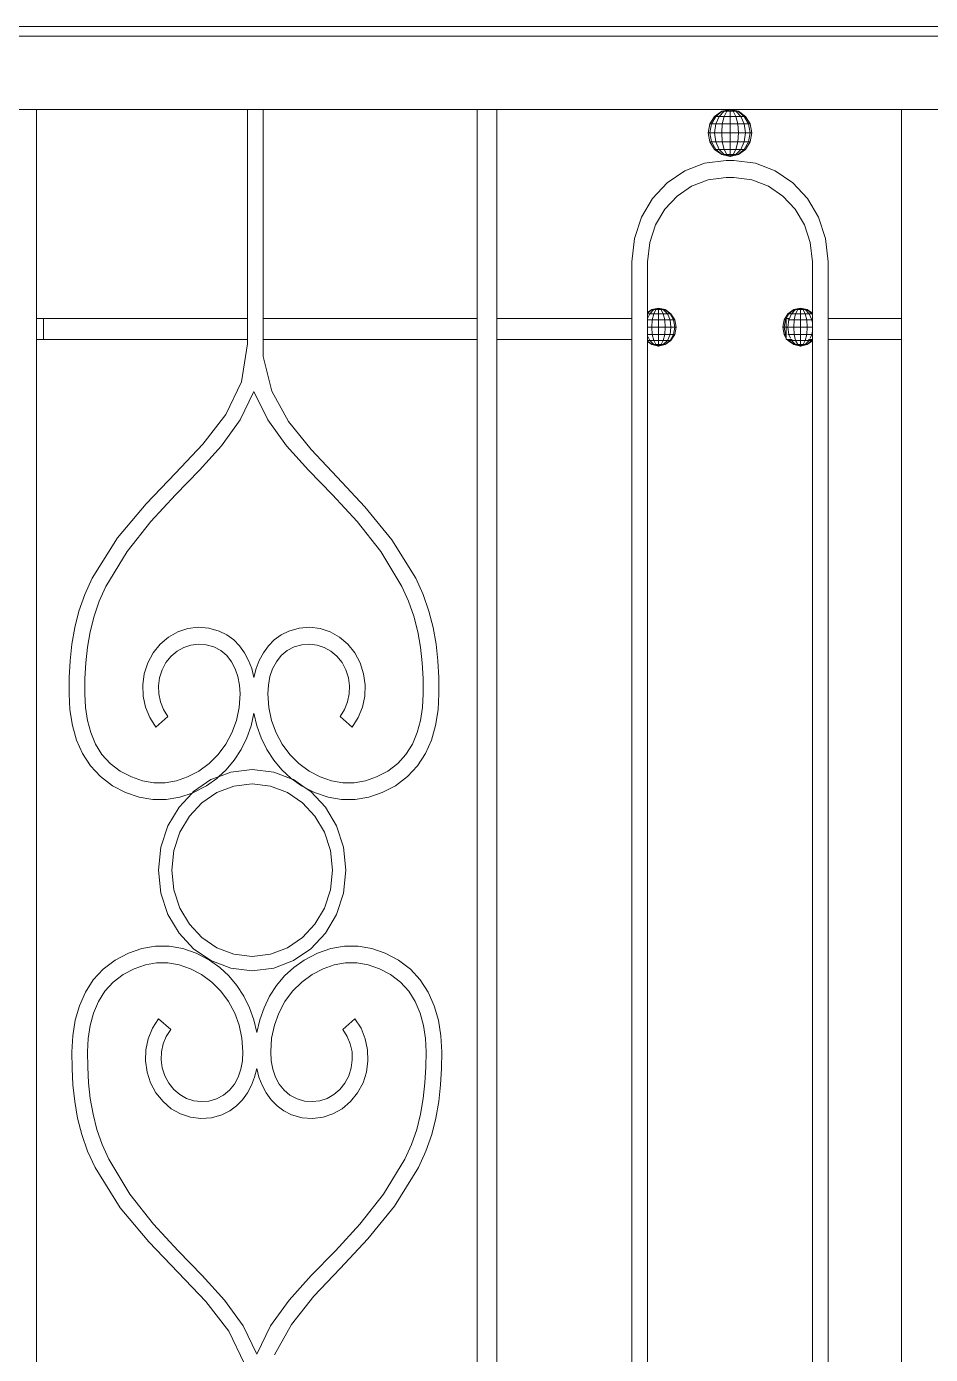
# Model space of a CAD drawing. Header units: millimetres. Extents: x 1832547 to 2001569, y -558009 to -417808.
# Drawn here: x 1983640 to 1984076, y -523340 to -522700 of the extents above; entities that cross this region are included whole.
import ezdxf

# ---------------------------------------------------------------- set-up
doc = ezdxf.new("R2010")
doc.units = ezdxf.units.MM
doc.header["$MEASUREMENT"] = 0
doc.layers.add('CA_manh 08', color=8, linetype='CONTINUOUS', lineweight=9)

msp = doc.modelspace()

# ---------------------------------------------------------------- linework, layer by layer
at = {"layer": 'CA_manh 08'}
for p, q in [((1984751.69, -522700.23), (1983399.41, -522700.23)), ((1983399.41, -522704.81), (1984751.69, -522704.81)), ((1983399.41, -522740.23), (1983974.33, -522740.23)), ((1983644.34, -522740.23), (1983634.88, -522740.23)), ((1983644.34, -522740.23), (1983644.34, -522841)), ((1983746.19, -522740.23), (1983644.34, -522740.23)), ((1983746.19, -522841), (1983746.19, -522740.23)), ((1983753.76, -522740.23), (1983746.19, -522740.23)), ((1983856.96, -522740.23), (1983753.76, -522740.23)), ((1983753.76, -522740.23), (1983753.76, -522841)), ((1983856.96, -522740.23), (1983866.42, -522740.23)), ((1983856.96, -522841), (1983856.96, -522740.23)), ((1983978.88, -522740.23), (1983866.42, -522740.23)), ((1983866.42, -522740.23), (1983866.42, -522841)), ((1983971.44, -522743.53), (1983974.86, -522741.09)), ((1983972.01, -522743.53), (1983975.16, -522741.09)), ((1983973.62, -522743.53), (1983976.03, -522741.09)), ((1983974.86, -522741.09), (1983978.88, -522740.23)), ((1983974.86, -522741.09), (1983975.16, -522741.09)), ((1983975.16, -522741.09), (1983978.88, -522740.23)), ((1983975.16, -522741.09), (1983976.03, -522741.09)), ((1983976.03, -522741.09), (1983978.88, -522740.23)), ((1983976.03, -522741.09), (1983977.34, -522741.09)), ((1983976.03, -522743.53), (1983977.34, -522741.09)), ((1983977.34, -522741.09), (1983978.88, -522740.23)), ((1983977.34, -522741.09), (1983978.88, -522741.09)), ((1983978.88, -522740.23), (1983978.88, -522741.09)), ((1983980.42, -522741.09), (1983978.88, -522740.23)), ((1983981.73, -522741.09), (1983978.88, -522740.23)), ((1983982.6, -522741.09), (1983978.88, -522740.23)), ((1983982.9, -522741.09), (1983978.88, -522740.23)), ((1984061.59, -522740.23), (1983978.88, -522740.23)), ((1983978.88, -522741.09), (1983980.42, -522741.09)), ((1983978.88, -522741.09), (1983978.88, -522743.53)), ((1983980.42, -522741.09), (1983981.73, -522741.09)), ((1983981.73, -522743.53), (1983980.42, -522741.09)), ((1983981.73, -522741.09), (1983982.6, -522741.09)), ((1983984.14, -522743.53), (1983981.73, -522741.09)), ((1983982.6, -522741.09), (1983982.9, -522741.09)), ((1983985.75, -522743.53), (1983982.6, -522741.09)), ((1983986.32, -522743.53), (1983982.9, -522741.09)), ((1984061.59, -522841), (1984061.59, -522740.23)), ((1984061.59, -522740.23), (1984089.51, -522740.23)), ((1983968.36, -522751.52), (1983969.17, -522747.2)), ((1983969.17, -522747.2), (1983971.44, -522743.53)), ((1983969.17, -522747.2), (1983969.9, -522747.2)), ((1983969.17, -522751.52), (1983969.9, -522747.2)), ((1983969.9, -522747.2), (1983972.01, -522743.53)), ((1983969.9, -522747.2), (1983972.01, -522747.2)), ((1983971.44, -522743.53), (1983972.01, -522743.53)), ((1983971.44, -522751.52), (1983972.01, -522747.2)), ((1983972.01, -522743.53), (1983973.62, -522743.53)), ((1983972.01, -522747.2), (1983973.62, -522743.53)), ((1983972.01, -522747.2), (1983975.16, -522747.2)), ((1983973.62, -522743.53), (1983976.03, -522743.53)), ((1983974.86, -522751.52), (1983975.16, -522747.2)), ((1983975.16, -522747.2), (1983976.03, -522743.53)), ((1983975.16, -522747.2), (1983978.88, -522747.2)), ((1983976.03, -522743.53), (1983978.88, -522743.53)), ((1983978.88, -522743.53), (1983981.73, -522743.53)), ((1983978.88, -522743.53), (1983978.88, -522747.2)), ((1983978.88, -522747.2), (1983982.6, -522747.2)), ((1983978.88, -522747.2), (1983978.88, -522751.52)), ((1983981.73, -522743.53), (1983984.14, -522743.53)), ((1983982.6, -522747.2), (1983981.73, -522743.53)), ((1983982.6, -522747.2), (1983985.75, -522747.2)), ((1983982.9, -522751.52), (1983982.6, -522747.2)), ((1983984.14, -522743.53), (1983985.75, -522743.53)), ((1983985.75, -522747.2), (1983984.14, -522743.53)), ((1983985.75, -522743.53), (1983986.32, -522743.53)), ((1983987.86, -522747.2), (1983985.75, -522743.53)), ((1983985.75, -522747.2), (1983987.86, -522747.2)), ((1983986.32, -522751.52), (1983985.75, -522747.2)), ((1983988.6, -522747.2), (1983986.32, -522743.53)), ((1983987.86, -522747.2), (1983988.6, -522747.2)), ((1983988.6, -522751.52), (1983987.86, -522747.2)), ((1983989.4, -522751.52), (1983988.6, -522747.2)), ((1983968.36, -522751.52), (1983969.17, -522751.52)), ((1983969.17, -522755.84), (1983968.36, -522751.52)), ((1983969.17, -522751.52), (1983971.44, -522751.52)), ((1983969.9, -522755.84), (1983969.17, -522751.52)), ((1983971.44, -522751.52), (1983974.86, -522751.52)), ((1983972.01, -522755.84), (1983971.44, -522751.52)), ((1983974.86, -522751.52), (1983978.88, -522751.52)), ((1983975.16, -522755.84), (1983974.86, -522751.52)), ((1983978.88, -522751.52), (1983982.9, -522751.52)), ((1983978.88, -522751.52), (1983978.88, -522755.84)), ((1983982.6, -522755.84), (1983982.9, -522751.52)), ((1983982.9, -522751.52), (1983986.32, -522751.52)), ((1983985.75, -522755.84), (1983986.32, -522751.52)), ((1983986.32, -522751.52), (1983988.6, -522751.52)), ((1983987.86, -522755.84), (1983988.6, -522751.52)), ((1983988.6, -522751.52), (1983989.4, -522751.52)), ((1983988.6, -522755.84), (1983989.4, -522751.52)), ((1983969.17, -522755.84), (1983969.9, -522755.84)), ((1983971.44, -522759.51), (1983969.17, -522755.84)), ((1983969.9, -522755.84), (1983972.01, -522755.84)), ((1983972.01, -522759.51), (1983969.9, -522755.84)), ((1983972.01, -522759.51), (1983971.44, -522759.51)), ((1983974.86, -522761.96), (1983971.44, -522759.51)), ((1983972.01, -522755.84), (1983975.16, -522755.84)), ((1983973.62, -522759.51), (1983972.01, -522755.84)), ((1983972.01, -522759.51), (1983973.62, -522759.51)), ((1983975.16, -522761.96), (1983972.01, -522759.51)), ((1983973.62, -522759.51), (1983976.03, -522759.51)), ((1983976.03, -522761.96), (1983973.62, -522759.51)), ((1983975.16, -522755.84), (1983978.88, -522755.84)), ((1983976.03, -522759.51), (1983975.16, -522755.84)), ((1983976.03, -522759.51), (1983978.88, -522759.51)), ((1983977.34, -522761.96), (1983976.03, -522759.51)), ((1983978.88, -522755.84), (1983982.6, -522755.84)), ((1983978.88, -522755.84), (1983978.88, -522759.51)), ((1983978.88, -522759.51), (1983981.73, -522759.51)), ((1983978.88, -522759.51), (1983978.88, -522761.96)), ((1983980.42, -522761.96), (1983981.73, -522759.51)), ((1983981.73, -522759.51), (1983982.6, -522755.84)), ((1983981.73, -522759.51), (1983984.14, -522759.51)), ((1983981.73, -522761.96), (1983984.14, -522759.51)), ((1983982.6, -522755.84), (1983985.75, -522755.84)), ((1983982.6, -522761.96), (1983985.75, -522759.51)), ((1983982.9, -522761.96), (1983986.32, -522759.51)), ((1983984.14, -522759.51), (1983985.75, -522755.84)), ((1983984.14, -522759.51), (1983985.75, -522759.51)), ((1983985.75, -522755.84), (1983987.86, -522755.84)), ((1983985.75, -522759.51), (1983987.86, -522755.84)), ((1983985.75, -522759.51), (1983986.32, -522759.51)), ((1983986.32, -522759.51), (1983988.6, -522755.84)), ((1983987.86, -522755.84), (1983988.6, -522755.84)), ((1983957.03, -522769.81), (1983966.58, -522766.14)), ((1983966.58, -522766.14), (1983976.98, -522764.85)), ((1983974.86, -522761.96), (1983975.16, -522761.96)), ((1983978.88, -522762.82), (1983974.86, -522761.96)), ((1983975.16, -522761.96), (1983976.03, -522761.96)), ((1983978.88, -522762.82), (1983975.16, -522761.96)), ((1983976.03, -522761.96), (1983977.34, -522761.96)), ((1983978.88, -522762.82), (1983976.03, -522761.96)), ((1983976.98, -522764.85), (1983980.77, -522764.85)), ((1983977.34, -522761.96), (1983978.88, -522761.96)), ((1983978.88, -522762.82), (1983977.34, -522761.96)), ((1983978.88, -522761.96), (1983980.42, -522761.96)), ((1983978.88, -522762.82), (1983980.42, -522761.96)), ((1983978.88, -522761.96), (1983978.88, -522762.82)), ((1983978.88, -522762.82), (1983981.73, -522761.96)), ((1983978.88, -522762.82), (1983982.6, -522761.96)), ((1983978.88, -522762.82), (1983982.9, -522761.96)), ((1983980.42, -522761.96), (1983981.73, -522761.96)), ((1983980.77, -522764.85), (1983991.17, -522766.14)), ((1983981.73, -522761.96), (1983982.6, -522761.96)), ((1983982.6, -522761.96), (1983982.9, -522761.96)), ((1983991.17, -522766.14), (1984000.72, -522769.81)), ((1983948.6, -522775.57), (1983957.03, -522769.81)), ((1983977.01, -522772.98), (1983968.34, -522774.06)), ((1983980.74, -522772.98), (1983977.01, -522772.98)), ((1983989.41, -522774.06), (1983980.74, -522772.98)), ((1984000.72, -522769.81), (1984009.15, -522775.57)), ((1983941.56, -522783.13), (1983948.6, -522775.57)), ((1983960.37, -522777.12), (1983953.34, -522781.92)), ((1983968.34, -522774.06), (1983960.37, -522777.12)), ((1983997.38, -522777.12), (1983989.41, -522774.06)), ((1984004.41, -522781.92), (1983997.38, -522777.12)), ((1984009.15, -522775.57), (1984016.19, -522783.13)), ((1983936.2, -522792.18), (1983941.56, -522783.13)), ((1983953.34, -522781.92), (1983947.48, -522788.22)), ((1984010.28, -522788.23), (1984004.41, -522781.92)), ((1984016.19, -522783.13), (1984021.55, -522792.18)), ((1983932.78, -522802.45), (1983936.2, -522792.18)), ((1983947.48, -522788.22), (1983943, -522795.77)), ((1984014.75, -522795.78), (1984010.28, -522788.23)), ((1984021.55, -522792.18), (1984024.97, -522802.45)), ((1983943, -522795.77), (1983940.15, -522804.33)), ((1984017.6, -522804.34), (1984014.75, -522795.78)), ((1983931.58, -522813.62), (1983932.78, -522802.45)), ((1983940.15, -522804.33), (1983939.15, -522813.65)), ((1984018.6, -522813.65), (1984017.6, -522804.34)), ((1984024.97, -522802.45), (1984026.17, -522813.62)), ((1983931.58, -522841), (1983931.58, -522813.62)), ((1983939.15, -522813.65), (1983939.15, -522838.1)), ((1984018.6, -522838.46), (1984018.6, -522813.65)), ((1984026.17, -522813.62), (1984026.17, -522841)), ((1983939.15, -522838.41), (1983941.39, -522836.67)), ((1983939.15, -522838.1), (1983941.14, -522836.67)), ((1983940.15, -522838.65), (1983942.1, -522836.67)), ((1983941.14, -522836.67), (1983944.4, -522835.97)), ((1983941.39, -522836.67), (1983941.14, -522836.67)), ((1983941.39, -522836.67), (1983944.4, -522835.97)), ((1983941.39, -522836.67), (1983942.1, -522836.67)), ((1983942.1, -522836.67), (1983944.4, -522835.97)), ((1983942.1, -522836.67), (1983943.16, -522836.67)), ((1983942.1, -522838.65), (1983943.16, -522836.67)), ((1983943.16, -522836.67), (1983944.4, -522835.97)), ((1983943.16, -522836.67), (1983944.4, -522836.67)), ((1983944.4, -522835.97), (1983944.4, -522836.67)), ((1983945.65, -522836.67), (1983944.4, -522835.97)), ((1983946.71, -522836.67), (1983944.4, -522835.97)), ((1983947.41, -522836.67), (1983944.4, -522835.97)), ((1983947.66, -522836.67), (1983944.4, -522835.97)), ((1983944.4, -522836.67), (1983945.65, -522836.67)), ((1983944.4, -522836.67), (1983944.4, -522838.65)), ((1983945.65, -522836.67), (1983946.71, -522836.67)), ((1983946.71, -522838.65), (1983945.65, -522836.67)), ((1983946.71, -522836.67), (1983947.41, -522836.67)), ((1983948.66, -522838.65), (1983946.71, -522836.67)), ((1983947.41, -522836.67), (1983947.66, -522836.67)), ((1983949.96, -522838.65), (1983947.41, -522836.67)), ((1983950.42, -522838.65), (1983947.66, -522836.67)), ((1984006.83, -522838.65), (1984009.59, -522836.67)), ((1984007.29, -522838.65), (1984009.84, -522836.67)), ((1984008.59, -522838.65), (1984010.54, -522836.67)), ((1984009.59, -522836.67), (1984012.85, -522835.97)), ((1984009.84, -522836.67), (1984009.59, -522836.67)), ((1984009.84, -522836.67), (1984012.85, -522835.97)), ((1984009.84, -522836.67), (1984010.54, -522836.67)), ((1984010.54, -522836.67), (1984012.85, -522835.97)), ((1984010.54, -522836.67), (1984011.6, -522836.67)), ((1984010.54, -522838.65), (1984011.6, -522836.67)), ((1984011.6, -522836.67), (1984012.85, -522835.97)), ((1984011.6, -522836.67), (1984012.85, -522836.67)), ((1984012.85, -522835.97), (1984012.85, -522836.67)), ((1984014.09, -522836.67), (1984012.85, -522835.97)), ((1984015.15, -522836.67), (1984012.85, -522835.97)), ((1984015.86, -522836.67), (1984012.85, -522835.97)), ((1984016.1, -522836.67), (1984012.85, -522835.97)), ((1984012.85, -522836.67), (1984014.09, -522836.67)), ((1984012.85, -522836.67), (1984012.85, -522838.65)), ((1984014.09, -522836.67), (1984015.15, -522836.67)), ((1984015.15, -522838.65), (1984014.09, -522836.67)), ((1984015.15, -522836.67), (1984015.86, -522836.67)), ((1984017.1, -522838.65), (1984015.15, -522836.67)), ((1984015.86, -522836.67), (1984016.1, -522836.67)), ((1984018.41, -522838.65), (1984015.86, -522836.67)), ((1984018.6, -522838.46), (1984016.1, -522836.67)), ((1983647.77, -522841), (1983644.34, -522841)), ((1983644.34, -522851.16), (1983644.34, -522841)), ((1983647.77, -522851.16), (1983647.77, -522841)), ((1983647.77, -522841), (1983746.19, -522841)), ((1983746.19, -522841), (1983746.19, -522851.16)), ((1983753.76, -522841), (1983856.96, -522841)), ((1983753.76, -522851.16), (1983753.76, -522841)), ((1983856.96, -522851.16), (1983856.96, -522841)), ((1983866.42, -522841), (1983931.58, -522841)), ((1983866.42, -522841), (1983866.42, -522851.16)), ((1983931.58, -522851.16), (1983931.58, -522841)), ((1983939.15, -522838.1), (1983939.15, -522838.41)), ((1983939.15, -522838.41), (1983939.15, -522838.65)), ((1983939.15, -522838.65), (1983940.15, -522838.65)), ((1983939.15, -522840.92), (1983940.15, -522838.65)), ((1983939.15, -522838.65), (1983939.15, -522840.92)), ((1983939.15, -522840.92), (1983939.15, -522841.62)), ((1983939.15, -522841.62), (1983941.39, -522841.62)), ((1983939.15, -522841.62), (1983939.15, -522845.12)), ((1983940.15, -522838.65), (1983942.1, -522838.65)), ((1983941.14, -522845.12), (1983941.39, -522841.62)), ((1983941.39, -522841.62), (1983942.1, -522838.65)), ((1983941.39, -522841.62), (1983944.4, -522841.62)), ((1983942.1, -522838.65), (1983944.4, -522838.65)), ((1983944.4, -522838.65), (1983946.71, -522838.65)), ((1983944.4, -522838.65), (1983944.4, -522841.62)), ((1983944.4, -522841.62), (1983947.41, -522841.62)), ((1983944.4, -522841.62), (1983944.4, -522845.12)), ((1983946.71, -522838.65), (1983948.66, -522838.65)), ((1983947.41, -522841.62), (1983946.71, -522838.65)), ((1983947.41, -522841.62), (1983949.96, -522841.62)), ((1983947.66, -522845.12), (1983947.41, -522841.62)), ((1983948.66, -522838.65), (1983949.96, -522838.65)), ((1983949.96, -522841.62), (1983948.66, -522838.65)), ((1983949.96, -522838.65), (1983950.42, -522838.65)), ((1983951.67, -522841.62), (1983949.96, -522838.65)), ((1983949.96, -522841.62), (1983951.67, -522841.62)), ((1983950.42, -522845.12), (1983949.96, -522841.62)), ((1983952.27, -522841.62), (1983950.42, -522838.65)), ((1983951.67, -522841.62), (1983952.27, -522841.62)), ((1983952.27, -522845.12), (1983951.67, -522841.62)), ((1983952.91, -522845.12), (1983952.27, -522841.62)), ((1984004.33, -522845.12), (1984004.98, -522841.62)), ((1984004.98, -522841.62), (1984006.83, -522838.65)), ((1984004.98, -522841.62), (1984005.58, -522841.62)), ((1984004.98, -522845.12), (1984005.58, -522841.62)), ((1984005.58, -522841.62), (1984005.99, -522841)), ((1984005.58, -522841.62), (1984005.99, -522841.62)), ((1984005.99, -522841), (1984007.29, -522838.65)), ((1984007.21, -522841), (1984005.99, -522841)), ((1984005.99, -522841), (1984005.99, -522841.62)), ((1984005.99, -522841.62), (1984005.99, -522845.12)), ((1984006.76, -522841.62), (1984007.29, -522841.62)), ((1984006.83, -522838.65), (1984007.29, -522838.65)), ((1984006.83, -522845.12), (1984007.29, -522841.62)), ((1984007.29, -522838.65), (1984008.59, -522838.65)), ((1984007.29, -522841.62), (1984008.59, -522838.65)), ((1984007.29, -522841.62), (1984009.84, -522841.62)), ((1984008.59, -522838.65), (1984010.54, -522838.65)), ((1984009.59, -522845.12), (1984009.84, -522841.62)), ((1984009.84, -522841.62), (1984010.54, -522838.65)), ((1984009.84, -522841.62), (1984012.85, -522841.62)), ((1984010.54, -522838.65), (1984012.85, -522838.65)), ((1984012.85, -522838.65), (1984015.15, -522838.65)), ((1984012.85, -522838.65), (1984012.85, -522841.62)), ((1984012.85, -522841.62), (1984015.86, -522841.62)), ((1984012.85, -522841.62), (1984012.85, -522845.12)), ((1984015.15, -522838.65), (1984017.1, -522838.65)), ((1984015.86, -522841.62), (1984015.15, -522838.65)), ((1984015.86, -522841.62), (1984018.41, -522841.62)), ((1984016.1, -522845.12), (1984015.86, -522841.62)), ((1984017.1, -522838.65), (1984018.41, -522838.65)), ((1984018.41, -522841.62), (1984017.1, -522838.65)), ((1984018.41, -522838.65), (1984018.6, -522838.65)), ((1984018.6, -522838.99), (1984018.41, -522838.65)), ((1984018.41, -522841.62), (1984018.6, -522841.62)), ((1984018.6, -522843.09), (1984018.41, -522841.62)), ((1984018.6, -522841), (1984018.48, -522841)), ((1984018.6, -522838.65), (1984018.6, -522838.46)), ((1984018.6, -522838.99), (1984018.6, -522838.65)), ((1984018.6, -522841), (1984018.6, -522838.99)), ((1984018.6, -522841.62), (1984018.6, -522841)), ((1984018.6, -522843.09), (1984018.6, -522841.62)), ((1984018.6, -522845.12), (1984018.6, -522843.09)), ((1984061.59, -522841), (1984026.17, -522841)), ((1984026.17, -522841), (1984026.17, -522851.16)), ((1984061.59, -522841), (1984061.59, -522851.16)), ((1983939.15, -522845.12), (1983941.14, -522845.12)), ((1983939.15, -522845.12), (1983939.15, -522848.61)), ((1983939.15, -522848.61), (1983941.39, -522848.61)), ((1983939.15, -522848.61), (1983939.15, -522849.32)), ((1983940.15, -522851.58), (1983939.15, -522849.32)), ((1983939.15, -522849.32), (1983939.15, -522851.58)), ((1983941.14, -522845.12), (1983944.4, -522845.12)), ((1983941.39, -522848.61), (1983941.14, -522845.12)), ((1983941.39, -522848.61), (1983944.4, -522848.61)), ((1983942.1, -522851.58), (1983941.39, -522848.61)), ((1983944.4, -522845.12), (1983947.66, -522845.12)), ((1983944.4, -522845.12), (1983944.4, -522848.61)), ((1983944.4, -522848.61), (1983947.41, -522848.61)), ((1983944.4, -522848.61), (1983944.4, -522851.58)), ((1983946.71, -522851.58), (1983947.41, -522848.61)), ((1983947.41, -522848.61), (1983947.66, -522845.12)), ((1983947.41, -522848.61), (1983949.96, -522848.61)), ((1983947.66, -522845.12), (1983950.42, -522845.12)), ((1983948.66, -522851.58), (1983949.96, -522848.61)), ((1983949.96, -522848.61), (1983950.42, -522845.12)), ((1983949.96, -522848.61), (1983951.67, -522848.61)), ((1983949.96, -522851.58), (1983951.67, -522848.61)), ((1983950.42, -522845.12), (1983952.27, -522845.12)), ((1983950.42, -522851.58), (1983952.27, -522848.61)), ((1983951.67, -522848.61), (1983952.27, -522845.12)), ((1983951.67, -522848.61), (1983952.27, -522848.61)), ((1983952.27, -522845.12), (1983952.91, -522845.12)), ((1983952.27, -522848.61), (1983952.91, -522845.12)), ((1984004.33, -522845.12), (1984004.98, -522845.12)), ((1984004.98, -522848.61), (1984004.33, -522845.12)), ((1984005.58, -522848.61), (1984004.98, -522845.12)), ((1984004.98, -522845.12), (1984005.99, -522845.12)), ((1984004.98, -522848.61), (1984005.58, -522848.61)), ((1984005.99, -522850.23), (1984004.98, -522848.61)), ((1984005.58, -522848.61), (1984005.99, -522848.61)), ((1984005.99, -522849.32), (1984005.58, -522848.61)), ((1984005.99, -522845.12), (1984006.83, -522845.12)), ((1984005.99, -522845.12), (1984005.99, -522848.61)), ((1984005.99, -522848.61), (1984005.99, -522849.32)), ((1984005.99, -522849.32), (1984005.99, -522850.23)), ((1984006.76, -522848.61), (1984007.29, -522848.61)), ((1984006.83, -522845.12), (1984009.59, -522845.12)), ((1984007.29, -522848.61), (1984006.83, -522845.12)), ((1984007.29, -522848.61), (1984009.84, -522848.61)), ((1984008.08, -522850.42), (1984007.29, -522848.61)), ((1984009.59, -522845.12), (1984012.85, -522845.12)), ((1984009.84, -522848.61), (1984009.59, -522845.12)), ((1984009.84, -522848.61), (1984012.85, -522848.61)), ((1984010.54, -522851.58), (1984009.84, -522848.61)), ((1984012.85, -522845.12), (1984016.1, -522845.12)), ((1984012.85, -522845.12), (1984012.85, -522848.61)), ((1984012.85, -522848.61), (1984015.86, -522848.61)), ((1984012.85, -522848.61), (1984012.85, -522851.58)), ((1984015.15, -522851.58), (1984015.86, -522848.61)), ((1984015.86, -522848.61), (1984016.1, -522845.12)), ((1984015.86, -522848.61), (1984018.41, -522848.61)), ((1984016.1, -522845.12), (1984018.6, -522845.12)), ((1984017.61, -522850.42), (1984018.41, -522848.61)), ((1984018.41, -522848.61), (1984018.6, -522847.14)), ((1984018.41, -522848.61), (1984018.6, -522848.61)), ((1984018.6, -522847.14), (1984018.6, -522845.12)), ((1984018.6, -522848.61), (1984018.6, -522847.14)), ((1984018.6, -522851.16), (1984018.6, -522848.61)), ((1983644.34, -522851.16), (1983647.77, -522851.16)), ((1983644.34, -522851.16), (1983644.34, -523363.43)), ((1983746.19, -522851.16), (1983647.77, -522851.16)), ((1983746.19, -522853.15), (1983743.35, -522871.46)), ((1983746.19, -522853.15), (1983746.19, -522851.16)), ((1983856.96, -522851.16), (1983753.76, -522851.16)), ((1983753.76, -522859.32), (1983753.76, -522851.16)), ((1983856.96, -523363.43), (1983856.96, -522851.16)), ((1983931.58, -522851.16), (1983866.42, -522851.16)), ((1983866.42, -522851.16), (1983866.42, -523363.43)), ((1983931.58, -523363.43), (1983931.58, -522851.16)), ((1983939.15, -522851.58), (1983940.15, -522851.58)), ((1983939.15, -522851.58), (1983939.15, -522851.82)), ((1983941.39, -522853.56), (1983939.15, -522851.82)), ((1983939.15, -522851.82), (1983939.15, -522852.13)), ((1983941.14, -522853.56), (1983939.15, -522852.13)), ((1983939.15, -522852.13), (1983939.15, -523368.32)), ((1983940.15, -522851.58), (1983942.1, -522851.58)), ((1983942.1, -522853.56), (1983940.15, -522851.58)), ((1983941.14, -522853.56), (1983941.39, -522853.56)), ((1983944.4, -522854.26), (1983941.14, -522853.56)), ((1983941.39, -522853.56), (1983942.1, -522853.56)), ((1983944.4, -522854.26), (1983941.39, -522853.56)), ((1983942.1, -522851.58), (1983944.4, -522851.58)), ((1983943.16, -522853.56), (1983942.1, -522851.58)), ((1983942.1, -522853.56), (1983943.16, -522853.56)), ((1983944.4, -522854.26), (1983942.1, -522853.56)), ((1983943.16, -522853.56), (1983944.4, -522853.56)), ((1983944.4, -522854.26), (1983943.16, -522853.56)), ((1983944.4, -522851.58), (1983946.71, -522851.58)), ((1983944.4, -522851.58), (1983944.4, -522853.56)), ((1983944.4, -522853.56), (1983945.65, -522853.56)), ((1983944.4, -522854.26), (1983945.65, -522853.56)), ((1983944.4, -522853.56), (1983944.4, -522854.26)), ((1983944.4, -522854.26), (1983946.71, -522853.56)), ((1983944.4, -522854.26), (1983947.41, -522853.56)), ((1983944.4, -522854.26), (1983947.66, -522853.56)), ((1983945.65, -522853.56), (1983946.71, -522851.58)), ((1983945.65, -522853.56), (1983946.71, -522853.56)), ((1983946.71, -522851.58), (1983948.66, -522851.58)), ((1983946.71, -522853.56), (1983948.66, -522851.58)), ((1983946.71, -522853.56), (1983947.41, -522853.56)), ((1983947.41, -522853.56), (1983949.96, -522851.58)), ((1983947.41, -522853.56), (1983947.66, -522853.56)), ((1983947.66, -522853.56), (1983950.42, -522851.58)), ((1983948.66, -522851.58), (1983949.96, -522851.58)), ((1983949.96, -522851.58), (1983950.42, -522851.58)), ((1984005.99, -522851.16), (1984005.99, -522850.23)), ((1984006.56, -522851.16), (1984005.99, -522851.16)), ((1984006.83, -522851.58), (1984006.56, -522851.16)), ((1984006.56, -522851.16), (1984007.04, -522851.16)), ((1984007.29, -522851.58), (1984006.83, -522851.58)), ((1984009.59, -522853.56), (1984006.83, -522851.58)), ((1984007.29, -522851.58), (1984007.04, -522851.16)), ((1984007.04, -522851.16), (1984008.4, -522851.16)), ((1984007.29, -522851.58), (1984008.59, -522851.58)), ((1984009.84, -522853.56), (1984007.29, -522851.58)), ((1984008.59, -522851.58), (1984008.4, -522851.16)), ((1984008.4, -522851.16), (1984008.89, -522851.16)), ((1984008.59, -522851.58), (1984010.54, -522851.58)), ((1984010.54, -522853.56), (1984008.59, -522851.58)), ((1984009.59, -522853.56), (1984009.84, -522853.56)), ((1984012.85, -522854.26), (1984009.59, -522853.56)), ((1984009.84, -522853.56), (1984010.54, -522853.56)), ((1984012.85, -522854.26), (1984009.84, -522853.56)), ((1984010.54, -522851.58), (1984012.85, -522851.58)), ((1984011.6, -522853.56), (1984010.54, -522851.58)), ((1984010.54, -522853.56), (1984011.6, -522853.56)), ((1984012.85, -522854.26), (1984010.54, -522853.56)), ((1984011.6, -522853.56), (1984012.85, -522853.56)), ((1984012.85, -522854.26), (1984011.6, -522853.56)), ((1984012.85, -522851.58), (1984015.15, -522851.58)), ((1984012.85, -522851.58), (1984012.85, -522853.56)), ((1984012.85, -522853.56), (1984014.09, -522853.56)), ((1984012.85, -522854.26), (1984014.09, -522853.56)), ((1984012.85, -522853.56), (1984012.85, -522854.26)), ((1984012.85, -522854.26), (1984015.15, -522853.56)), ((1984012.85, -522854.26), (1984015.86, -522853.56)), ((1984012.85, -522854.26), (1984016.1, -522853.56)), ((1984014.09, -522853.56), (1984015.15, -522851.58)), ((1984014.09, -522853.56), (1984015.15, -522853.56)), ((1984015.15, -522851.58), (1984017.1, -522851.58)), ((1984015.15, -522853.56), (1984017.1, -522851.58)), ((1984015.15, -522853.56), (1984015.86, -522853.56)), ((1984015.86, -522853.56), (1984018.41, -522851.58)), ((1984015.86, -522853.56), (1984016.1, -522853.56)), ((1984016.1, -522853.56), (1984018.6, -522851.77)), ((1984016.81, -522851.16), (1984017.29, -522851.16)), ((1984017.1, -522851.58), (1984017.29, -522851.16)), ((1984017.1, -522851.58), (1984018.41, -522851.58)), ((1984017.29, -522851.16), (1984018.6, -522851.16)), ((1984018.41, -522851.58), (1984018.6, -522851.25)), ((1984018.41, -522851.58), (1984018.6, -522851.58)), ((1984018.6, -522851.25), (1984018.6, -522851.16)), ((1984018.6, -522851.58), (1984018.6, -522851.25)), ((1984018.6, -522851.77), (1984018.6, -522851.58)), ((1984018.6, -523361.66), (1984018.6, -522851.77)), ((1984026.17, -522851.16), (1984061.59, -522851.16)), ((1984026.17, -522851.16), (1984026.17, -523363.43)), ((1984061.59, -523363.43), (1984061.59, -522851.16)), ((1983757.91, -522875.94), (1983753.76, -522859.32)), ((1983743.35, -522871.46), (1983735.76, -522887.25)), ((1983742.68, -522889.88), (1983749.3, -522876.17)), ((1983749.3, -522876.17), (1983755.92, -522889.88)), ((1983765.96, -522890.56), (1983757.91, -522875.94)), ((1983735.76, -522887.25), (1983724.71, -522901.6)), ((1983733.68, -522902.28), (1983742.68, -522889.88)), ((1983755.92, -522889.88), (1983764.91, -522902.28)), ((1983776.85, -522904.11), (1983765.96, -522890.56)), ((1983724.71, -522901.6), (1983711.46, -522915.58)), ((1983723.02, -522914.09), (1983733.68, -522902.28)), ((1983764.91, -522902.28), (1983775.57, -522914.09)), ((1983789.49, -522917.51), (1983776.85, -522904.11)), ((1983711.4, -522926.04), (1983723.02, -522914.09)), ((1983775.57, -522914.09), (1983787.19, -522926.04)), ((1983711.46, -522915.58), (1983697.29, -522930.28)), ((1983802.83, -522931.7), (1983789.49, -522917.51)), ((1983699.54, -522938.88), (1983711.4, -522926.04)), ((1983787.19, -522926.04), (1983799.05, -522938.88)), ((1983697.29, -522930.28), (1983683.49, -522946.78)), ((1983815.78, -522947.61), (1983802.83, -522931.7)), ((1983688.14, -522953.33), (1983699.54, -522938.88)), ((1983799.05, -522938.88), (1983810.45, -522953.33)), ((1983683.49, -522946.78), (1983671.31, -522966.16)), ((1983827.28, -522966.16), (1983815.78, -522947.61)), ((1983677.92, -522970.12), (1983688.14, -522953.33)), ((1983810.45, -522953.33), (1983820.67, -522970.12)), ((1983671.31, -522966.16), (1983667.68, -522974.09)), ((1983674.69, -522977.24), (1983677.92, -522970.12)), ((1983820.67, -522970.12), (1983823.9, -522977.24)), ((1983830.91, -522974.09), (1983827.28, -522966.16)), ((1983667.68, -522974.09), (1983664.9, -522982.03)), ((1983672.18, -522984.53), (1983674.69, -522977.24)), ((1983823.9, -522977.24), (1983826.41, -522984.53)), ((1983833.69, -522982.03), (1983830.91, -522974.09)), ((1983664.9, -522982.03), (1983662.87, -522989.99)), ((1983670.31, -522991.95), (1983672.18, -522984.53)), ((1983826.41, -522984.53), (1983828.28, -522991.95)), ((1983835.72, -522989.99), (1983833.69, -522982.03)), ((1983662.87, -522989.99), (1983661.48, -522997.97)), ((1983717.36, -522990.42), (1983712.55, -522992.01)), ((1983722.37, -522989.8), (1983717.36, -522990.42)), ((1983727.46, -522990.2), (1983722.37, -522989.8)), ((1983732.5, -522991.64), (1983727.46, -522990.2)), ((1983771.13, -522990.2), (1983766.09, -522991.64)), ((1983776.22, -522989.8), (1983771.13, -522990.2)), ((1983781.24, -522990.42), (1983776.22, -522989.8)), ((1983786.04, -522992.01), (1983781.24, -522990.42)), ((1983837.11, -522997.97), (1983835.72, -522989.99)), ((1983669.01, -522999.45), (1983670.31, -522991.95)), ((1983708.08, -522994.52), (1983704.07, -522997.92)), ((1983712.55, -522992.01), (1983708.08, -522994.52)), ((1983736.23, -522993.51), (1983732.5, -522991.64)), ((1983739.51, -522995.93), (1983736.23, -522993.51)), ((1983742.36, -522998.82), (1983739.51, -522995.93)), ((1983759.08, -522995.93), (1983756.23, -522998.82)), ((1983762.36, -522993.51), (1983759.08, -522995.93)), ((1983766.09, -522991.64), (1983762.36, -522993.51)), ((1983790.51, -522994.52), (1983786.04, -522992.01)), ((1983794.52, -522997.92), (1983790.51, -522994.52)), ((1983828.28, -522991.95), (1983829.58, -522999.45)), ((1983661.48, -522997.97), (1983660.62, -523005.96)), ((1983668.19, -523006.98), (1983669.01, -522999.45)), ((1983700.66, -523002.17), (1983698.06, -523007.03)), ((1983704.07, -522997.92), (1983700.66, -523002.17)), ((1983709.3, -523003.8), (1983712.19, -523001.34)), ((1983712.19, -523001.34), (1983715.42, -522999.52)), ((1983715.42, -522999.52), (1983718.89, -522998.37)), ((1983718.89, -522998.37), (1983722.52, -522997.92)), ((1983722.52, -522997.92), (1983726.2, -522998.21)), ((1983726.2, -522998.21), (1983729.86, -522999.26)), ((1983729.86, -522999.26), (1983733.29, -523001.07)), ((1983733.29, -523001.07), (1983736.17, -523003.48)), ((1983736.17, -523003.48), (1983738.5, -523006.41)), ((1983744.76, -523002.13), (1983742.36, -522998.82)), ((1983746.72, -523005.79), (1983744.76, -523002.13)), ((1983753.83, -523002.13), (1983751.87, -523005.79)), ((1983756.23, -522998.82), (1983753.83, -523002.13)), ((1983760.09, -523006.41), (1983762.43, -523003.48)), ((1983762.43, -523003.48), (1983765.3, -523001.07)), ((1983765.3, -523001.07), (1983768.73, -522999.26)), ((1983768.73, -522999.26), (1983772.39, -522998.21)), ((1983772.39, -522998.21), (1983776.07, -522997.92)), ((1983776.07, -522997.92), (1983779.7, -522998.37)), ((1983779.7, -522998.37), (1983783.17, -522999.52)), ((1983783.17, -522999.52), (1983786.4, -523001.34)), ((1983786.4, -523001.34), (1983789.29, -523003.8)), ((1983797.93, -523002.17), (1983794.52, -522997.92)), ((1983800.53, -523007.02), (1983797.93, -523002.17)), ((1983829.58, -522999.45), (1983830.4, -523006.98)), ((1983837.97, -523005.96), (1983837.11, -522997.97)), ((1983660.62, -523005.96), (1983660.19, -523013.96)), ((1983667.77, -523014.49), (1983668.19, -523006.98)), ((1983698.06, -523007.03), (1983696.4, -523012.21)), ((1983704.95, -523010.39), (1983706.84, -523006.87)), ((1983706.84, -523006.87), (1983709.3, -523003.8)), ((1983738.5, -523006.41), (1983740.3, -523009.8)), ((1983740.3, -523009.8), (1983741.58, -523013.58)), ((1983748.23, -523009.76), (1983746.72, -523005.79)), ((1983749.3, -523013.96), (1983748.23, -523009.76)), ((1983750.36, -523009.76), (1983749.3, -523013.96)), ((1983751.87, -523005.79), (1983750.36, -523009.76)), ((1983757.01, -523013.58), (1983758.29, -523009.8)), ((1983758.29, -523009.8), (1983760.09, -523006.41)), ((1983789.29, -523003.8), (1983791.76, -523006.87)), ((1983791.76, -523006.87), (1983793.64, -523010.39)), ((1983802.19, -523012.21), (1983800.53, -523007.02)), ((1983830.4, -523006.98), (1983830.82, -523014.49)), ((1983838.4, -523013.96), (1983837.97, -523005.96)), ((1983660.19, -523013.96), (1983660.1, -523021.98)), ((1983667.66, -523021.92), (1983667.77, -523014.49)), ((1983696.4, -523012.21), (1983695.67, -523017.57)), ((1983703.22, -523018.04), (1983703.75, -523014.15)), ((1983703.75, -523014.15), (1983704.95, -523010.39)), ((1983741.58, -523013.58), (1983742.34, -523017.66)), ((1983756.25, -523017.66), (1983757.01, -523013.58)), ((1983793.64, -523010.39), (1983794.84, -523014.15)), ((1983794.84, -523014.15), (1983795.37, -523018.04)), ((1983802.93, -523017.57), (1983802.19, -523012.21)), ((1983830.82, -523014.49), (1983830.93, -523021.92)), ((1983838.49, -523021.98), (1983838.4, -523013.96)), ((1983660.1, -523021.98), (1983660.51, -523029.7)), ((1983667.98, -523028.43), (1983667.66, -523021.92)), ((1983695.67, -523017.57), (1983695.86, -523022.97)), ((1983695.86, -523022.97), (1983696.97, -523028.26)), ((1983703.37, -523021.94), (1983703.22, -523018.04)), ((1983704.18, -523025.77), (1983703.37, -523021.94)), ((1983742.59, -523021.99), (1983742.14, -523028.47)), ((1983742.34, -523017.66), (1983742.59, -523021.99)), ((1983756, -523021.99), (1983756.25, -523017.66)), ((1983756.45, -523028.47), (1983756, -523021.99)), ((1983795.22, -523021.94), (1983794.41, -523025.77)), ((1983795.37, -523018.04), (1983795.22, -523021.94)), ((1983801.62, -523028.26), (1983802.73, -523022.97)), ((1983802.73, -523022.97), (1983802.93, -523017.57)), ((1983830.93, -523021.92), (1983830.61, -523028.43)), ((1983838.08, -523029.69), (1983838.49, -523021.98)), ((1983668.93, -523034.69), (1983667.98, -523028.43)), ((1983696.97, -523028.26), (1983699, -523033.29)), ((1983705.66, -523029.41), (1983704.18, -523025.77)), ((1983742.14, -523028.47), (1983740.81, -523034.72)), ((1983757.78, -523034.72), (1983756.45, -523028.47)), ((1983794.41, -523025.77), (1983792.93, -523029.41)), ((1983799.59, -523033.29), (1983801.62, -523028.26)), ((1983830.61, -523028.43), (1983829.67, -523034.69)), ((1983660.51, -523029.7), (1983661.71, -523037.13)), ((1983670.54, -523040.62), (1983668.93, -523034.69)), ((1983699, -523033.29), (1983701.94, -523037.92)), ((1983701.94, -523037.92), (1983707.79, -523032.77)), ((1983707.79, -523032.77), (1983705.66, -523029.41)), ((1983740.81, -523034.72), (1983738.65, -523040.64)), ((1983747.89, -523037.34), (1983749.3, -523031.22)), ((1983749.3, -523031.22), (1983750.71, -523037.34)), ((1983759.94, -523040.64), (1983757.78, -523034.72)), ((1983792.93, -523029.41), (1983790.8, -523032.77)), ((1983790.8, -523032.77), (1983796.66, -523037.92)), ((1983796.66, -523037.92), (1983799.59, -523033.29)), ((1983829.67, -523034.69), (1983828.05, -523040.62)), ((1983836.88, -523037.13), (1983838.08, -523029.69)), ((1983661.71, -523037.13), (1983663.74, -523044.17)), ((1983672.88, -523046.13), (1983670.54, -523040.62)), ((1983738.65, -523040.64), (1983735.7, -523046.13)), ((1983745.81, -523043.2), (1983747.89, -523037.34)), ((1983750.71, -523037.34), (1983752.79, -523043.2)), ((1983762.89, -523046.13), (1983759.94, -523040.64)), ((1983828.05, -523040.62), (1983825.71, -523046.13)), ((1983834.86, -523044.17), (1983836.88, -523037.13)), ((1983663.74, -523044.17), (1983666.64, -523050.71)), ((1983676, -523051.11), (1983672.88, -523046.13)), ((1983735.7, -523046.13), (1983732.02, -523051.11)), ((1983743.09, -523048.72), (1983745.81, -523043.2)), ((1983752.79, -523043.2), (1983755.51, -523048.72)), ((1983766.57, -523051.11), (1983762.89, -523046.13)), ((1983825.71, -523046.13), (1983822.59, -523051.11)), ((1983831.95, -523050.71), (1983834.86, -523044.17)), ((1983666.64, -523050.71), (1983670.46, -523056.63)), ((1983679.96, -523055.49), (1983676, -523051.11)), ((1983732.02, -523051.11), (1983727.65, -523055.49)), ((1983735.85, -523058.51), (1983739.76, -523053.84)), ((1983739.76, -523053.84), (1983743.09, -523048.72)), ((1983755.51, -523048.72), (1983758.83, -523053.84)), ((1983758.83, -523053.84), (1983762.74, -523058.51)), ((1983770.94, -523055.49), (1983766.57, -523051.11)), ((1983822.59, -523051.11), (1983818.63, -523055.49)), ((1983828.14, -523056.63), (1983831.95, -523050.71)), ((1983670.46, -523056.63), (1983675.24, -523061.83)), ((1983684.8, -523059.16), (1983679.96, -523055.49)), ((1983690.15, -523061.98), (1983684.8, -523059.16)), ((1983722.65, -523059.16), (1983717.31, -523061.98)), ((1983727.65, -523055.49), (1983722.65, -523059.16)), ((1983735.85, -523058.51), (1983732.24, -523061.87)), ((1983732.24, -523061.87), (1983738.08, -523059.62)), ((1983748.44, -523058.34), (1983738.08, -523059.62)), ((1983758.8, -523059.62), (1983748.44, -523058.34)), ((1983758.8, -523059.62), (1983767.79, -523063.07)), ((1983762.74, -523058.51), (1983767.19, -523062.65)), ((1983775.94, -523059.16), (1983770.94, -523055.49)), ((1983781.28, -523061.98), (1983775.94, -523059.16)), ((1983813.79, -523059.16), (1983808.44, -523061.98)), ((1983818.63, -523055.49), (1983813.79, -523059.16)), ((1983823.36, -523061.83), (1983828.14, -523056.63)), ((1983675.24, -523061.83), (1983681.02, -523066.2)), ((1983681.02, -523066.2), (1983687.39, -523069.55)), ((1983690.15, -523061.98), (1983695.56, -523063.86)), ((1983701, -523064.8), (1983695.56, -523063.86)), ((1983706.46, -523064.8), (1983701, -523064.8)), ((1983711.9, -523063.86), (1983706.46, -523064.8)), ((1983717.31, -523061.98), (1983711.9, -523063.86)), ((1983720.06, -523069.55), (1983726.43, -523066.2)), ((1983728.57, -523063.28), (1983720.17, -523069.02)), ((1983726.43, -523066.2), (1983731.4, -523062.65)), ((1983732.24, -523061.87), (1983728.57, -523063.28)), ((1983731.4, -523062.65), (1983732.24, -523061.87)), ((1983731.4, -523069.49), (1983739.56, -523066.36)), ((1983739.56, -523066.36), (1983748.44, -523065.26)), ((1983748.44, -523065.26), (1983757.33, -523066.36)), ((1983757.33, -523066.36), (1983765.49, -523069.49)), ((1983767.79, -523063.07), (1983767.19, -523062.65)), ((1983767.79, -523063.07), (1983772.16, -523066.2)), ((1983768.32, -523063.28), (1983767.79, -523063.07)), ((1983774.04, -523067.19), (1983768.32, -523063.28)), ((1983772.16, -523066.2), (1983774.04, -523067.19)), ((1983778.53, -523069.55), (1983774.04, -523067.19)), ((1983774.04, -523067.19), (1983776.71, -523069.02)), ((1983786.69, -523063.86), (1983781.28, -523061.98)), ((1983792.13, -523064.8), (1983786.69, -523063.86)), ((1983797.59, -523064.8), (1983792.13, -523064.8)), ((1983803.03, -523063.86), (1983797.59, -523064.8)), ((1983808.44, -523061.98), (1983803.03, -523063.86)), ((1983817.57, -523066.2), (1983811.2, -523069.55)), ((1983817.57, -523066.2), (1983823.36, -523061.83)), ((1983687.39, -523069.55), (1983693.88, -523071.78)), ((1983693.88, -523071.78), (1983700.44, -523072.9)), ((1983700.44, -523072.9), (1983707.02, -523072.9)), ((1983707.02, -523072.9), (1983713.57, -523071.78)), ((1983713.17, -523076.54), (1983719.49, -523069.75)), ((1983719.49, -523069.75), (1983713.57, -523071.78)), ((1983720.17, -523069.02), (1983719.49, -523069.75)), ((1983719.49, -523069.75), (1983720.06, -523069.55)), ((1983724.2, -523074.41), (1983731.4, -523069.49)), ((1983765.49, -523069.49), (1983772.69, -523074.41)), ((1983783.72, -523076.54), (1983776.71, -523069.02)), ((1983778.53, -523069.55), (1983785.02, -523071.78)), ((1983791.58, -523072.9), (1983785.02, -523071.78)), ((1983798.16, -523072.9), (1983791.58, -523072.9)), ((1983798.16, -523072.9), (1983804.71, -523071.78)), ((1983804.71, -523071.78), (1983811.2, -523069.55)), ((1983713.17, -523076.54), (1983707.83, -523085.56)), ((1983718.19, -523080.87), (1983724.2, -523074.41)), ((1983772.69, -523074.41), (1983778.69, -523080.87)), ((1983789.06, -523085.56), (1983783.72, -523076.54)), ((1983707.83, -523085.56), (1983704.42, -523095.78)), ((1983713.61, -523088.6), (1983718.19, -523080.87)), ((1983778.69, -523080.87), (1983783.27, -523088.6)), ((1983792.46, -523095.78), (1983789.06, -523085.56)), ((1983710.7, -523097.36), (1983713.61, -523088.6)), ((1983783.27, -523088.6), (1983786.19, -523097.36)), ((1983704.42, -523095.78), (1983703.23, -523106.91)), ((1983709.67, -523106.91), (1983710.7, -523097.36)), ((1983786.19, -523097.36), (1983787.22, -523106.91)), ((1983793.66, -523106.91), (1983792.46, -523095.78)), ((1983703.23, -523106.91), (1983704.42, -523118.04)), ((1983710.7, -523116.45), (1983709.67, -523106.91)), ((1983787.22, -523106.91), (1983786.19, -523116.45)), ((1983792.46, -523118.04), (1983793.66, -523106.91)), ((1983704.42, -523118.04), (1983707.83, -523128.26)), ((1983713.61, -523125.21), (1983710.7, -523116.45)), ((1983786.19, -523116.45), (1983783.27, -523125.21)), ((1983789.06, -523128.26), (1983792.46, -523118.04)), ((1983718.19, -523132.95), (1983713.61, -523125.21)), ((1983783.27, -523125.21), (1983778.69, -523132.95)), ((1983707.83, -523128.26), (1983713.17, -523137.27)), ((1983783.72, -523137.27), (1983789.06, -523128.26)), ((1983713.17, -523137.27), (1983720.17, -523144.8)), ((1983724.2, -523139.4), (1983718.19, -523132.95)), ((1983778.69, -523132.95), (1983772.69, -523139.4)), ((1983776.71, -523144.8), (1983783.72, -523137.27)), ((1983695.23, -523144.66), (1983701.79, -523143.54)), ((1983701.79, -523143.54), (1983708.37, -523143.54)), ((1983708.37, -523143.54), (1983714.93, -523144.66)), ((1983731.4, -523144.32), (1983724.2, -523139.4)), ((1983739.56, -523147.45), (1983731.4, -523144.32)), ((1983765.49, -523144.32), (1983757.33, -523147.45)), ((1983772.69, -523139.4), (1983765.49, -523144.32)), ((1983786.37, -523144.66), (1983792.93, -523143.54)), ((1983792.93, -523143.54), (1983799.51, -523143.54)), ((1983799.51, -523143.54), (1983806.07, -523144.66)), ((1983676.59, -523154.6), (1983682.37, -523150.24)), ((1983682.37, -523150.24), (1983688.74, -523146.89)), ((1983688.74, -523146.89), (1983695.23, -523144.66)), ((1983714.93, -523144.66), (1983721.42, -523146.89)), ((1983720.17, -523144.8), (1983728.57, -523150.54)), ((1983721.42, -523146.89), (1983727.79, -523150.24)), ((1983727.79, -523150.24), (1983732.76, -523153.79)), ((1983728.57, -523150.54), (1983738.08, -523154.19)), ((1983748.44, -523148.56), (1983739.56, -523147.45)), ((1983757.33, -523147.45), (1983748.44, -523148.56)), ((1983758.8, -523154.19), (1983768.32, -523150.54)), ((1983768.32, -523150.54), (1983776.71, -523144.8)), ((1983768.55, -523153.79), (1983773.51, -523150.24)), ((1983773.51, -523150.24), (1983779.88, -523146.89)), ((1983779.88, -523146.89), (1983786.37, -523144.66)), ((1983806.07, -523144.66), (1983812.56, -523146.89)), ((1983818.93, -523150.24), (1983812.56, -523146.89)), ((1983818.93, -523150.24), (1983824.71, -523154.6)), ((1983671.81, -523159.81), (1983676.59, -523154.6)), ((1983686.16, -523157.28), (1983681.32, -523160.95)), ((1983691.5, -523154.46), (1983686.16, -523157.28)), ((1983691.5, -523154.46), (1983696.91, -523152.58)), ((1983702.36, -523151.64), (1983696.91, -523152.58)), ((1983707.81, -523151.64), (1983702.36, -523151.64)), ((1983713.26, -523152.58), (1983707.81, -523151.64)), ((1983718.66, -523154.46), (1983713.26, -523152.58)), ((1983724, -523157.28), (1983718.66, -523154.46)), ((1983729.01, -523160.95), (1983724, -523157.28)), ((1983732.76, -523153.79), (1983737.21, -523157.93)), ((1983738.08, -523154.19), (1983748.44, -523155.48)), ((1983748.44, -523155.48), (1983758.8, -523154.19)), ((1983764.09, -523157.93), (1983768.55, -523153.79)), ((1983777.3, -523157.28), (1983772.3, -523160.95)), ((1983782.64, -523154.46), (1983777.3, -523157.28)), ((1983788.04, -523152.58), (1983782.64, -523154.46)), ((1983793.49, -523151.64), (1983788.04, -523152.58)), ((1983798.94, -523151.64), (1983793.49, -523151.64)), ((1983804.39, -523152.58), (1983798.94, -523151.64)), ((1983809.8, -523154.46), (1983804.39, -523152.58)), ((1983815.14, -523157.28), (1983809.8, -523154.46)), ((1983819.99, -523160.95), (1983815.14, -523157.28)), ((1983824.71, -523154.6), (1983829.49, -523159.81)), ((1983667.99, -523165.73), (1983671.81, -523159.81)), ((1983681.32, -523160.95), (1983677.36, -523165.33)), ((1983733.37, -523165.32), (1983729.01, -523160.95)), ((1983737.21, -523157.93), (1983741.11, -523162.6)), ((1983741.11, -523162.6), (1983744.44, -523167.72)), ((1983756.86, -523167.72), (1983760.19, -523162.6)), ((1983760.19, -523162.6), (1983764.09, -523157.93)), ((1983772.3, -523160.95), (1983767.93, -523165.32)), ((1983823.94, -523165.33), (1983819.99, -523160.95)), ((1983829.49, -523159.81), (1983833.31, -523165.73)), ((1983665.09, -523172.27), (1983667.99, -523165.73)), ((1983677.36, -523165.33), (1983674.24, -523170.31)), ((1983737.05, -523170.3), (1983733.37, -523165.32)), ((1983744.44, -523167.72), (1983747.16, -523173.24)), ((1983754.14, -523173.24), (1983756.86, -523167.72)), ((1983767.93, -523165.32), (1983764.25, -523170.3)), ((1983827.06, -523170.31), (1983823.94, -523165.33)), ((1983833.31, -523165.73), (1983836.21, -523172.27)), ((1983663.06, -523179.31), (1983665.09, -523172.27)), ((1983671.89, -523175.81), (1983670.28, -523181.74)), ((1983674.24, -523170.31), (1983671.89, -523175.81)), ((1983740, -523175.8), (1983737.05, -523170.3)), ((1983742.17, -523181.72), (1983740, -523175.8)), ((1983747.16, -523173.24), (1983749.24, -523179.09)), ((1983752.06, -523179.09), (1983754.14, -523173.24)), ((1983761.3, -523175.8), (1983759.14, -523181.72)), ((1983764.25, -523170.3), (1983761.3, -523175.8)), ((1983829.41, -523175.81), (1983827.06, -523170.31)), ((1983831.02, -523181.74), (1983829.41, -523175.81)), ((1983836.21, -523172.27), (1983838.24, -523179.31)), ((1983661.86, -523186.74), (1983663.06, -523179.31)), ((1983670.28, -523181.74), (1983669.34, -523188.01)), ((1983700.35, -523183.15), (1983703.29, -523178.52)), ((1983703.29, -523178.52), (1983709.14, -523183.67)), ((1983743.5, -523187.97), (1983742.17, -523181.72)), ((1983749.24, -523179.09), (1983750.65, -523185.22)), ((1983750.65, -523185.22), (1983752.06, -523179.09)), ((1983759.14, -523181.72), (1983757.8, -523187.97)), ((1983792.16, -523183.67), (1983798.01, -523178.52)), ((1983798.01, -523178.52), (1983800.95, -523183.15)), ((1983831.96, -523188.01), (1983831.02, -523181.74)), ((1983838.24, -523179.31), (1983839.44, -523186.74)), ((1983661.45, -523194.46), (1983661.86, -523186.74)), ((1983669.34, -523188.01), (1983669.02, -523194.52)), ((1983697.21, -523193.47), (1983698.32, -523188.18)), ((1983698.32, -523188.18), (1983700.35, -523183.15)), ((1983707.01, -523187.03), (1983705.54, -523190.67)), ((1983709.14, -523183.67), (1983707.01, -523187.03)), ((1983743.95, -523194.45), (1983743.5, -523187.97)), ((1983757.8, -523187.97), (1983757.35, -523194.45)), ((1983794.29, -523187.03), (1983792.16, -523183.67)), ((1983795.76, -523190.67), (1983794.29, -523187.03)), ((1983800.95, -523183.15), (1983802.98, -523188.18)), ((1983802.98, -523188.18), (1983804.09, -523193.47)), ((1983832.28, -523194.52), (1983831.96, -523188.01)), ((1983839.44, -523186.74), (1983839.85, -523194.46)), ((1983661.55, -523202.48), (1983661.45, -523194.46)), ((1983669.02, -523194.52), (1983669.12, -523201.95)), ((1983697.02, -523198.87), (1983697.21, -523193.47)), ((1983704.72, -523194.49), (1983704.58, -523198.4)), ((1983705.54, -523190.67), (1983704.72, -523194.49)), ((1983743.69, -523198.78), (1983743.95, -523194.45)), ((1983757.35, -523194.45), (1983757.61, -523198.78)), ((1983796.58, -523194.49), (1983795.76, -523190.67)), ((1983796.72, -523198.4), (1983796.58, -523194.49)), ((1983804.09, -523193.47), (1983804.28, -523198.87)), ((1983832.18, -523201.95), (1983832.28, -523194.52)), ((1983839.85, -523194.46), (1983839.75, -523202.48)), ((1983669.12, -523201.95), (1983669.54, -523209.46)), ((1983697.75, -523204.23), (1983697.02, -523198.87)), ((1983704.58, -523198.4), (1983705.1, -523202.29)), ((1983742.93, -523202.86), (1983743.69, -523198.78)), ((1983757.61, -523198.78), (1983758.37, -523202.86)), ((1983796.2, -523202.29), (1983796.72, -523198.4)), ((1983804.28, -523198.87), (1983803.55, -523204.23)), ((1983831.76, -523209.46), (1983832.18, -523201.95)), ((1983661.97, -523210.48), (1983661.55, -523202.48)), ((1983699.42, -523209.41), (1983697.75, -523204.23)), ((1983705.1, -523202.29), (1983706.3, -523206.04)), ((1983706.3, -523206.04), (1983708.19, -523209.57)), ((1983739.86, -523210.03), (1983741.66, -523206.64)), ((1983741.66, -523206.64), (1983742.93, -523202.86)), ((1983749.58, -523206.68), (1983748.07, -523210.64)), ((1983750.65, -523202.48), (1983749.58, -523206.68)), ((1983751.72, -523206.68), (1983750.65, -523202.48)), ((1983753.23, -523210.64), (1983751.72, -523206.68)), ((1983758.37, -523202.86), (1983759.64, -523206.64)), ((1983759.64, -523206.64), (1983761.45, -523210.03)), ((1983793.11, -523209.57), (1983795, -523206.04)), ((1983795, -523206.04), (1983796.2, -523202.29)), ((1983803.55, -523204.23), (1983801.88, -523209.41)), ((1983839.75, -523202.48), (1983839.33, -523210.48)), ((1983662.83, -523218.47), (1983661.97, -523210.48)), ((1983669.54, -523209.46), (1983670.37, -523216.98)), ((1983702.02, -523214.27), (1983699.42, -523209.41)), ((1983705.43, -523218.51), (1983702.02, -523214.27)), ((1983708.19, -523209.57), (1983710.66, -523212.64)), ((1983710.66, -523212.64), (1983713.55, -523215.1)), ((1983734.64, -523215.37), (1983737.52, -523212.96)), ((1983737.52, -523212.96), (1983739.86, -523210.03)), ((1983746.11, -523214.31), (1983743.71, -523217.62)), ((1983748.07, -523210.64), (1983746.11, -523214.31)), ((1983755.19, -523214.31), (1983753.23, -523210.64)), ((1983757.59, -523217.62), (1983755.19, -523214.31)), ((1983761.45, -523210.03), (1983763.78, -523212.96)), ((1983763.78, -523212.96), (1983766.66, -523215.37)), ((1983787.75, -523215.1), (1983790.64, -523212.64)), ((1983790.64, -523212.64), (1983793.11, -523209.57)), ((1983799.28, -523214.27), (1983795.87, -523218.51)), ((1983801.88, -523209.41), (1983799.28, -523214.27)), ((1983830.94, -523216.98), (1983831.76, -523209.46)), ((1983839.33, -523210.48), (1983838.47, -523218.47)), ((1983664.23, -523226.45), (1983662.83, -523218.47)), ((1983670.37, -523216.98), (1983671.67, -523224.48)), ((1983709.43, -523221.91), (1983705.43, -523218.51)), ((1983713.55, -523215.1), (1983716.78, -523216.92)), ((1983716.78, -523216.92), (1983720.25, -523218.07)), ((1983720.25, -523218.07), (1983723.87, -523218.52)), ((1983723.87, -523218.52), (1983727.56, -523218.23)), ((1983727.56, -523218.23), (1983731.21, -523217.18)), ((1983731.21, -523217.18), (1983734.64, -523215.37)), ((1983740.87, -523220.51), (1983737.58, -523222.92)), ((1983743.71, -523217.62), (1983740.87, -523220.51)), ((1983760.43, -523220.51), (1983757.59, -523217.62)), ((1983763.72, -523222.92), (1983760.43, -523220.51)), ((1983766.66, -523215.37), (1983770.09, -523217.18)), ((1983770.09, -523217.18), (1983773.74, -523218.23)), ((1983773.74, -523218.23), (1983777.43, -523218.52)), ((1983777.43, -523218.52), (1983781.05, -523218.07)), ((1983781.05, -523218.07), (1983784.52, -523216.92)), ((1983784.52, -523216.92), (1983787.75, -523215.1)), ((1983795.87, -523218.51), (1983791.87, -523221.91)), ((1983829.63, -523224.48), (1983830.94, -523216.98)), ((1983838.47, -523218.47), (1983837.08, -523226.45)), ((1983666.26, -523234.41), (1983664.23, -523226.45)), ((1983671.67, -523224.48), (1983673.53, -523231.91)), ((1983713.9, -523224.43), (1983709.43, -523221.91)), ((1983718.71, -523226.02), (1983713.9, -523224.43)), ((1983723.72, -523226.64), (1983718.71, -523226.02)), ((1983728.81, -523226.24), (1983723.72, -523226.64)), ((1983733.86, -523224.8), (1983728.81, -523226.24)), ((1983737.58, -523222.92), (1983733.86, -523224.8)), ((1983767.45, -523224.8), (1983763.72, -523222.92)), ((1983772.49, -523226.24), (1983767.45, -523224.8)), ((1983777.58, -523226.64), (1983772.49, -523226.24)), ((1983782.59, -523226.02), (1983777.58, -523226.64)), ((1983787.4, -523224.43), (1983782.59, -523226.02)), ((1983791.87, -523221.91), (1983787.4, -523224.43)), ((1983827.77, -523231.91), (1983829.63, -523224.48)), ((1983837.08, -523226.45), (1983835.04, -523234.41)), ((1983673.53, -523231.91), (1983676.04, -523239.2)), ((1983825.26, -523239.2), (1983827.77, -523231.91)), ((1983669.04, -523242.35), (1983666.26, -523234.41)), ((1983676.04, -523239.2), (1983679.28, -523246.32)), ((1983822.03, -523246.32), (1983825.26, -523239.2)), ((1983835.04, -523234.41), (1983832.26, -523242.35)), ((1983672.67, -523250.28), (1983669.04, -523242.35)), ((1983679.28, -523246.32), (1983689.5, -523263.11)), ((1983811.8, -523263.11), (1983822.03, -523246.32)), ((1983832.26, -523242.35), (1983828.64, -523250.28)), ((1983684.84, -523269.65), (1983672.67, -523250.28)), ((1983828.64, -523250.28), (1983817.13, -523268.83)), ((1983689.5, -523263.11), (1983700.9, -523277.56)), ((1983800.4, -523277.56), (1983811.8, -523263.11)), ((1983698.65, -523286.15), (1983684.84, -523269.65)), ((1983817.13, -523268.83), (1983804.18, -523284.73)), ((1983700.9, -523277.56), (1983712.76, -523290.39)), ((1983788.54, -523290.39), (1983800.4, -523277.56)), ((1983804.18, -523284.73), (1983790.85, -523298.93)), ((1983712.81, -523300.86), (1983698.65, -523286.15)), ((1983712.76, -523290.39), (1983724.38, -523302.35)), ((1983776.93, -523302.35), (1983788.54, -523290.39)), ((1983726.06, -523314.84), (1983712.81, -523300.86)), ((1983724.38, -523302.35), (1983735.04, -523314.16)), ((1983766.27, -523314.16), (1983776.93, -523302.35)), ((1983790.85, -523298.93), (1983778.2, -523312.33)), ((1983737.12, -523329.19), (1983726.06, -523314.84)), ((1983735.04, -523314.16), (1983744.03, -523326.56)), ((1983757.27, -523326.56), (1983766.27, -523314.16)), ((1983778.2, -523312.33), (1983767.32, -523325.88)), ((1983744.7, -523344.98), (1983737.12, -523329.19)), ((1983744.03, -523326.56), (1983750.65, -523340.27)), ((1983750.65, -523340.27), (1983757.27, -523326.56)), ((1983767.32, -523325.88), (1983759.26, -523340.5))]:
    msp.add_line(p, q, dxfattribs=at)

doc.saveas('drawing.dxf')
